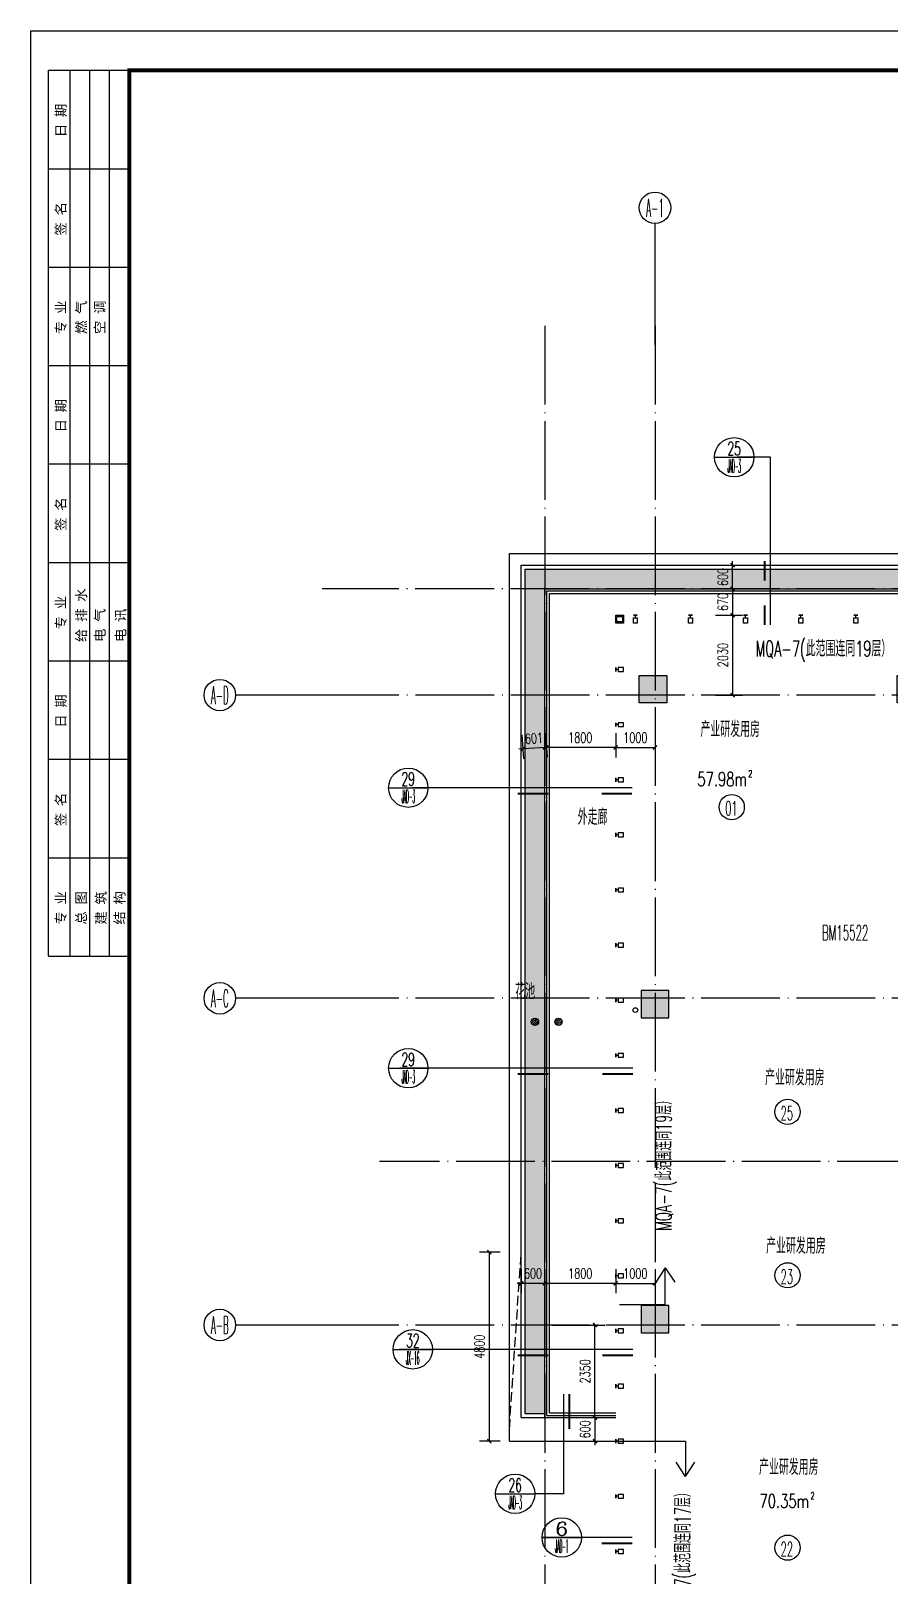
# Model space of a CAD drawing. Extents: x 1980812 to 2578970, y -669191 to 284498.
# Drawn here: x 1980812 to 2002612, y -249983 to -210760 of the extents above; entities that cross this region are included whole.
import ezdxf
from ezdxf.enums import TextEntityAlignment as Align

# ---------------------------------------------------------------- set-up
doc = ezdxf.new("R2010")
doc.units = 0
doc.header["$LTSCALE"] = 1000
doc.header["$MEASUREMENT"] = 0
for name, pattern in [('DASH', [0.35, 0.25, -0.1]), ('DOTE', [2.42, 2, -0.2, 0.02, -0.2]), ('J-A栋塔楼平面图$0$DOTE', [2.42, 2, -0.2, 0.02, -0.2])]:
    doc.linetypes.add(name, pattern=pattern)
for name, color, linetype in [('A-FLOR-LAND', 74, 'Continuous'), ('AXIS', 3, 'Continuous'), ('AXIS_TEXT', 7, 'Continuous'), ('COLU', 6, 'Continuous'), ('COLU_HATCH', 251, 'Continuous'), ('CURTWALL', 2, 'Continuous'), ('dote', 1, 'DOTE'), ('EQUIP_地漏', 255, 'Continuous'), ('EQUIP_消火栓', 255, 'Continuous'), ('J-A栋塔楼平面图$0$DOTE', 16, 'J-A栋塔楼平面图$0$DOTE'), ('TK', 1, 'Continuous'), ('VALVE_喷淋', 255, 'Continuous'), ('VPIPE-喷淋', 220, 'Continuous'), ('VPIPE-废水', 30, 'Continuous'), ('VPIPE-污水', 50, 'Continuous'), ('VPIPE-消防', 20, 'Continuous'), ('VPIPE-雨水', 140, 'Continuous'), ('WINDOW', 2, 'Continuous'), ('幕墙编号', 14, 'Continuous'), ('房号', 231, 'Continuous'), ('房间名称', 7, 'Continuous'), ('栏杆', 143, 'Continuous'), ('看线', 66, 'Continuous'), ('窗户分隔', 133, 'Continuous'), ('节点', 3, 'Continuous'), ('详细尺寸', 11, 'Continuous'), ('详细标注', 231, 'Continuous'), ('门窗编号', 56, 'Continuous'), ('门窗编号（回迁图纸）', 56, 'Continuous')]:
    doc.layers.add(name, color=color, linetype=linetype)
doc.styles.add('_TCH_AXIS', font='COMPLEX', dxfattribs={"bigfont": 'GBCBIG'})
doc.styles.add('_TCH_DIM_T3', font='SIMPLEX', dxfattribs={"width": 0.705882, "bigfont": 'GBCBIG'})
doc.styles.add('COMP', font='COMPLEX.shx', dxfattribs={"bigfont": 'hztxt'})
doc.styles.add('COMPLEX', font='COMPLEX')
doc.styles.add('HZF', font='ROMANS2', dxfattribs={"width": 0.7, "bigfont": 'HZDF2'})
doc.styles.add('HZTXTW', font='txtw.shx', dxfattribs={"width": 0.6, "bigfont": 'hztxtw.shx'})
doc.styles.add('SONGTI', font='NSimSun.ttf', dxfattribs={"width": 1.1})
doc.dimstyles.new('_TCH_ARCH&&100', dxfattribs={"dimtxt": 255, "dimasz": 100, "dimexe": 250, "dimexo": 300, "dimgap": 122.5, "dimtad": 1, "dimdec": 0, "dimzin": 0, "dimdsep": 46, "dimtxsty": '_TCH_DIM_T3', "dimblk": 'ARCHTICK', "dimcen": 0.09, "dimclrt": 7, "dimazin": 2, "dimtfac": 1, "dimtdec": 0, "dimtix": 1, "dimtmove": 2, "dimatfit": 3, "dimfxl": 1, "dimtolj": 1, "dimtzin": 0, "dimarcsym": 0})

# ---------------------------------------------------------------- blocks, each defined once
blk = doc.blocks.new('会签栏0821')
at = {"layer": 'TK'}
for p, q in [((115148889, 23475903), (115148889, 23483403)), ((115148889, 23483403), (115150939, 23483403)), ((115149439, 23475903), (115149439, 23483403)), ((115149939, 23475903), (115149939, 23483403)), ((115150439, 23475903), (115150439, 23483403)), ((115150939, 23475903), (115150939, 23483403)), ((115148889, 23480903), (115150939, 23480903)), ((115148889, 23478403), (115150939, 23478403)), ((115148889, 23468403), (115148889, 23475903)), ((115148889, 23475903), (115150939, 23475903)), ((115149439, 23468403), (115149439, 23475903)), ((115149939, 23468403), (115149939, 23475903)), ((115150439, 23468403), (115150439, 23475903)), ((115150939, 23468403), (115150939, 23475903)), ((115148889, 23473403), (115150939, 23473403)), ((115148889, 23470903), (115150939, 23470903)), ((115148889, 23460903), (115148889, 23468403)), ((115148889, 23468403), (115150939, 23468403)), ((115149439, 23460903), (115149439, 23468403)), ((115149939, 23460903), (115149939, 23468403)), ((115150439, 23460903), (115150439, 23468403)), ((115150939, 23460903), (115150939, 23468403)), ((115148889, 23465903), (115150939, 23465903)), ((115148889, 23463403), (115150939, 23463403)), ((115148889, 23460903), (115150939, 23460903))]:
    blk.add_line(p, q, dxfattribs=at)
at = {"layer": 'TK', "style": 'SONGTI'}
for s, p in [('日 期', (115149324, 23481702)), ('签 名', (115149324, 23479202)), ('专 业', (115149324, 23476702)), ('燃 气', (115149842, 23476702)), ('空 调', (115150316, 23476702)), ('日 期', (115149324, 23474202)), ('签 名', (115149324, 23471702)), ('给 排 水', (115149842, 23468880)), ('专 业', (115149324, 23469202)), ('电 气', (115150316, 23468880)), ('电 讯', (115150842, 23468880)), ('日 期', (115149324, 23466702)), ('签 名', (115149324, 23464202)), ('专 业', (115149324, 23461702)), ('总 图', (115149842, 23461702)), ('建 筑', (115150342, 23461702)), ('结 构', (115150816, 23461702))]:
    blk.add_text(s, height=250, rotation=90, dxfattribs=at).set_placement(p)
blk = doc.blocks.new('_index')
blk.add_line((-0.5, 0), (0.5, 0))
blk.add_circle((0, 0), 0.5)
at = {"style": 'COMP'}
for tag, width, p, p2 in [('1', 2.333333, (-0.17, 0.05), (0.17, 0.05)), ('-', 1.166667, (-0.17, -0.39), (0.17, -0.39))]:
    blk.add_attdef(tag, text='', height=0.34, dxfattribs=dict(at, width=width)).set_placement(p, p2, align=Align.FIT)
blk = doc.blocks.new('A$C18E54BEC')
at = {"layer": '房号'}
for centre in [(1948, -2845), (8552, -2845), (12751, -2845), (16930, -2845), (21221, -2845), (25201, -2845), (29613, -2845), (38033, -2845), (43698, -2845), (3367, -10586), (42972, -10732), (3367, -14737), (42823, -14927), (3367, -21655), (8716, -21655), (16897, -21655), (21288, -21655), (25379, -21655), (29498, -21655), (33902, -21655), (37926, -21655), (44696, -21655)]:
    blk.add_circle(centre, 320, dxfattribs=at)
at = {"layer": '房号', "style": 'HZTXTW', "width": 0.506757}
for s, p in [('01', (1784, -3055)), ('02', (8377, -3059)), ('03', (12576, -3059)), ('05', (16755, -3059)), ('06', (21046, -3059)), ('07', (25026, -3059)), ('08', (29438, -3059)), ('09', (37858, -3059)), ('10', (43523, -3059)), ('25', (3192, -10800)), ('11', (42797, -10945)), ('23', (3192, -14951)), ('12', (42648, -15140)), ('22', (3192, -21869)), ('21', (8541, -21869)), ('20', (16722, -21869)), ('19', (21113, -21869)), ('18', (25204, -21869)), ('17', (29323, -21869)), ('16', (33727, -21869)), ('15', (37751, -21869)), ('13', (44521, -21869))]:
    blk.add_text(s, height=358.4, dxfattribs=at).set_placement(p)
blk = doc.blocks.new('A$C1FE24B19')
at = {"layer": '房间名称', "style": 'HZTXTW', "width": 0.6}
for s, p in [('产业研发用房', (1909, -866)), ('产业研发用房', (43491, -730)), ('设备平台', (33967, -1180)), ('产业研发用房', (8600, -1537)), ('产业研发用房', (12938, -1537)), ('产业研发用房', (17000, -1537)), ('产业研发用房', (21200, -1537)), ('产业研发用房', (25400, -1537)), ('产业研发用房', (29600, -1537)), ('产业研发用房', (38000, -1537)), ('产业研发用房', (3551, -9712)), ('产业研发用房', (42805, -9712)), ('产业研发用房', (3578, -13987)), ('产业研发用房', (42805, -13987)), ('产业研发用房', (3397, -19607)), ('产业研发用房', (44516, -19829)), ('产业研发用房', (8600, -20667)), ('产业研发用房', (17000, -20754)), ('产业研发用房', (21200, -20754)), ('产业研发用房', (25400, -20754)), ('产业研发用房', (29600, -20754)), ('产业研发用房', (33695, -20754)), ('产业研发用房', (37809, -20796)), ('设备平台', (12211, -22749))]:
    blk.add_text(s, height=400, rotation=0.0006, dxfattribs=at).set_placement(p, align=Align.MIDDLE_CENTER)
blk = doc.blocks.new('_ArchTick')
at = {"color": 0, "linetype": 'ByBlock', "const_width": 0.4}
blk.add_lwpolyline([(-0.5, -0.5), (0.5, 0.5)], dxfattribs=at)
blk = doc.blocks.new('*D1605')
at = {"layer": 'Defpoints', "color": 0, "transparency": 16777216}
for p in [(1239, 2700), (1239, 2030), (1971, 2030)]:
    blk.add_point(p, dxfattribs=at)
at = {"layer": '详细标注', "color": 0, "lineweight": -2, "transparency": 16777216}
for p, q in [((1971, 2700), (1971, 2800)), ((1539, 2700), (2221, 2700)), ((1971, 2700), (1971, 2030)), ((1539, 2030), (2221, 2030)), ((1971, 2030), (1971, 1930))]:
    blk.add_line(p, q, dxfattribs=at)
at = {"layer": '详细标注', "color": 0, "lineweight": -2, "transparency": 16777216, "xscale": 100, "yscale": 100, "zscale": 100}
for p, rotation in [((1971, 2700), 270), ((1971, 2030), 90)]:
    blk.add_blockref('_ArchTick', p, dxfattribs=dict(at, rotation=rotation))
at = {"layer": '详细标注', "color": 7, "transparency": 16777216, "insert": (1721, 2365), "char_height": 255, "attachment_point": 5, "rotation": 90, "style": '_TCH_DIM_T3'}
blk.add_mtext('\\A1;670', dxfattribs=at)
blk = doc.blocks.new('*D1606')
at = {"layer": 'Defpoints', "color": 0, "transparency": 16777216}
for p in [(1239, 2030), (1239, 0), (1971, 0)]:
    blk.add_point(p, dxfattribs=at)
at = {"layer": '详细标注', "color": 0, "lineweight": -2, "transparency": 16777216}
for p, q in [((1539, 2030), (2221, 2030)), ((1971, 2030), (1971, 0)), ((1539, 0), (2221, 0))]:
    blk.add_line(p, q, dxfattribs=at)
at = {"layer": '详细标注', "color": 0, "lineweight": -2, "transparency": 16777216, "xscale": 100, "yscale": 100, "zscale": 100}
for p, rotation in [((1971, 2030), 90), ((1971, 0), 270)]:
    blk.add_blockref('_ArchTick', p, dxfattribs=dict(at, rotation=rotation))
at = {"layer": '详细标注', "color": 7, "transparency": 16777216, "insert": (1721, 1015), "char_height": 255, "attachment_point": 5, "rotation": 90, "style": '_TCH_DIM_T3'}
blk.add_mtext('\\A1;2030', dxfattribs=at)
blk = doc.blocks.new('*D1607')
at = {"layer": 'Defpoints', "color": 0, "transparency": 16777216}
for p in [(-1000, -669), (0, -669), (0, -1331)]:
    blk.add_point(p, dxfattribs=at)
at = {"layer": '详细标注', "color": 0, "lineweight": -2, "transparency": 16777216}
for p, q in [((-1000, -969), (-1000, -1581)), ((0, -969), (0, -1581)), ((-1000, -1331), (0, -1331))]:
    blk.add_line(p, q, dxfattribs=at)
at = {"layer": '详细标注', "color": 0, "lineweight": -2, "transparency": 16777216, "xscale": 100, "yscale": 100, "zscale": 100, "rotation": 180}
blk.add_blockref('_ArchTick', (-1000, -1331), dxfattribs=at)
at = {"layer": '详细标注', "color": 0, "lineweight": -2, "transparency": 16777216, "xscale": 100, "yscale": 100, "zscale": 100}
blk.add_blockref('_ArchTick', (0, -1331), dxfattribs=at)
at = {"layer": '详细标注', "color": 7, "transparency": 16777216, "insert": (-500, -1081), "char_height": 255, "attachment_point": 5, "style": '_TCH_DIM_T3'}
blk.add_mtext('\\A1;1000', dxfattribs=at)
blk = doc.blocks.new('*D1608')
at = {"layer": 'Defpoints', "color": 0, "transparency": 16777216}
for p in [(-2800, -669), (-1000, -669), (-2800, -1331)]:
    blk.add_point(p, dxfattribs=at)
at = {"layer": '详细标注', "color": 0, "lineweight": -2, "transparency": 16777216}
for p, q in [((-2800, -969), (-2800, -1581)), ((-1000, -969), (-1000, -1581)), ((-1000, -1331), (-2800, -1331))]:
    blk.add_line(p, q, dxfattribs=at)
at = {"layer": '详细标注', "color": 0, "lineweight": -2, "transparency": 16777216, "xscale": 100, "yscale": 100, "zscale": 100}
for p, rotation in [((-2800, -1331), 180.0000000016786), ((-1000, -1331), 1.678657213233236e-09)]:
    blk.add_blockref('_ArchTick', p, dxfattribs=dict(at, rotation=rotation))
at = {"layer": '详细标注', "color": 7, "transparency": 16777216, "insert": (-1900, -1081), "char_height": 255, "attachment_point": 5, "rotation": 0, "style": '_TCH_DIM_T3'}
blk.add_mtext('\\A1;1800', dxfattribs=at)
blk = doc.blocks.new('*D1646')
at = {"layer": 'Defpoints', "color": 0, "transparency": 16777216}
for p in [(-3400, -706), (-2800, -669), (-3359, -1367)]:
    blk.add_point(p, dxfattribs=at)
at = {"layer": '详细标注', "color": 0, "lineweight": -2, "transparency": 16777216}
for p, q in [((-3382, -1005), (-3344, -1617)), ((-2782, -968), (-2744, -1580)), ((-3359, -1367), (-3459, -1373)), ((-2759, -1330), (-3359, -1367)), ((-2759, -1330), (-2659, -1324))]:
    blk.add_line(p, q, dxfattribs=at)
at = {"layer": '详细标注', "color": 0, "lineweight": -2, "transparency": 16777216, "xscale": 100, "yscale": 100, "zscale": 100}
for p, rotation in [((-3359, -1367), 3.529381285909886), ((-2759, -1330), 183.5293812859099)]:
    blk.add_blockref('_ArchTick', p, dxfattribs=dict(at, rotation=rotation))
at = {"layer": '详细标注', "color": 7, "transparency": 16777216, "insert": (-3075, -1099), "char_height": 255, "attachment_point": 5, "rotation": 3.5294, "style": '_TCH_DIM_T3'}
blk.add_mtext('\\A1;601', dxfattribs=at)
blk = doc.blocks.new('*D1609')
at = {"layer": 'Defpoints', "color": 0, "transparency": 16777216}
for p in [(-1000, -14279), (0, -14279), (0, -14942)]:
    blk.add_point(p, dxfattribs=at)
at = {"layer": '详细标注', "color": 0, "lineweight": -2, "transparency": 16777216}
for p, q in [((-1000, -14579), (-1000, -15192)), ((0, -14579), (0, -15192)), ((-1000, -14942), (0, -14942))]:
    blk.add_line(p, q, dxfattribs=at)
at = {"layer": '详细标注', "color": 0, "lineweight": -2, "transparency": 16777216, "xscale": 100, "yscale": 100, "zscale": 100, "rotation": 180}
blk.add_blockref('_ArchTick', (-1000, -14942), dxfattribs=at)
at = {"layer": '详细标注', "color": 0, "lineweight": -2, "transparency": 16777216, "xscale": 100, "yscale": 100, "zscale": 100}
blk.add_blockref('_ArchTick', (0, -14942), dxfattribs=at)
at = {"layer": '详细标注', "color": 7, "transparency": 16777216, "insert": (-500, -14692), "char_height": 255, "attachment_point": 5, "style": '_TCH_DIM_T3'}
blk.add_mtext('\\A1;1000', dxfattribs=at)
blk = doc.blocks.new('*D1610')
at = {"layer": 'Defpoints', "color": 0, "transparency": 16777216}
for p in [(-2800, -14279), (-1000, -14279), (-2800, -14942)]:
    blk.add_point(p, dxfattribs=at)
at = {"layer": '详细标注', "color": 0, "lineweight": -2, "transparency": 16777216}
for p, q in [((-2800, -14579), (-2800, -15192)), ((-1000, -14579), (-1000, -15192)), ((-1000, -14942), (-2800, -14942))]:
    blk.add_line(p, q, dxfattribs=at)
at = {"layer": '详细标注', "color": 0, "lineweight": -2, "transparency": 16777216, "xscale": 100, "yscale": 100, "zscale": 100}
for p, rotation in [((-2800, -14942), 180.0000000016786), ((-1000, -14942), 1.678657213233236e-09)]:
    blk.add_blockref('_ArchTick', p, dxfattribs=dict(at, rotation=rotation))
at = {"layer": '详细标注', "color": 7, "transparency": 16777216, "insert": (-1900, -14692), "char_height": 255, "attachment_point": 5, "rotation": 0, "style": '_TCH_DIM_T3'}
blk.add_mtext('\\A1;1800', dxfattribs=at)
blk = doc.blocks.new('*D1611')
at = {"layer": 'Defpoints', "color": 0, "transparency": 16777216}
for p in [(-3400, -14279), (-2800, -14279), (-3400, -14942)]:
    blk.add_point(p, dxfattribs=at)
at = {"layer": '详细标注', "color": 0, "lineweight": -2, "transparency": 16777216}
for p, q in [((-3400, -14579), (-3400, -15192)), ((-2800, -14579), (-2800, -15192)), ((-3400, -14942), (-3500, -14942)), ((-2800, -14942), (-3400, -14942)), ((-2800, -14942), (-2700, -14942))]:
    blk.add_line(p, q, dxfattribs=at)
at = {"layer": '详细标注', "color": 0, "lineweight": -2, "transparency": 16777216, "xscale": 100, "yscale": 100, "zscale": 100}
for p, rotation in [((-3400, -14942), 1.678620427564089e-09), ((-2800, -14942), 180.0000000016786)]:
    blk.add_blockref('_ArchTick', p, dxfattribs=dict(at, rotation=rotation))
at = {"layer": '详细标注', "color": 7, "transparency": 16777216, "insert": (-3100, -14692), "char_height": 255, "attachment_point": 5, "rotation": 0, "style": '_TCH_DIM_T3'}
blk.add_mtext('\\A1;600', dxfattribs=at)
blk = doc.blocks.new('*D1619')
at = {"layer": 'Defpoints', "color": 0, "transparency": 16777216}
for p in [(1239, 3300), (1971, 3300), (1239, 2700)]:
    blk.add_point(p, dxfattribs=at)
at = {"layer": '详细标注', "color": 0, "lineweight": -2, "transparency": 16777216}
for p, q in [((1539, 3300), (2221, 3300)), ((1971, 3300), (1971, 3400)), ((1971, 2700), (1971, 3300)), ((1539, 2700), (2221, 2700)), ((1971, 2700), (1971, 2600))]:
    blk.add_line(p, q, dxfattribs=at)
at = {"layer": '详细标注', "color": 0, "lineweight": -2, "transparency": 16777216, "xscale": 100, "yscale": 100, "zscale": 100}
for p, rotation in [((1971, 3300), 270), ((1971, 2700), 90)]:
    blk.add_blockref('_ArchTick', p, dxfattribs=dict(at, rotation=rotation))
at = {"layer": '详细标注', "color": 7, "transparency": 16777216, "insert": (1721, 3000), "char_height": 255, "attachment_point": 5, "rotation": 90, "style": '_TCH_DIM_T3'}
blk.add_mtext('\\A1;600', dxfattribs=at)
blk = doc.blocks.new('*D1644')
at = {"layer": 'Defpoints', "color": 0, "transparency": 16777216}
for p in [(-2907, -16000), (-1526, -16000), (-2907, -18350)]:
    blk.add_point(p, dxfattribs=at)
at = {"layer": '详细标注', "color": 0, "lineweight": -2, "transparency": 16777216}
for p, q in [((-2607, -16000), (-1276, -16000)), ((-1526, -18350), (-1526, -16000)), ((-2607, -18350), (-1276, -18350))]:
    blk.add_line(p, q, dxfattribs=at)
at = {"layer": '详细标注', "color": 0, "lineweight": -2, "transparency": 16777216, "xscale": 100, "yscale": 100, "zscale": 100}
for p, rotation in [((-1526, -16000), 90), ((-1526, -18350), 270)]:
    blk.add_blockref('_ArchTick', p, dxfattribs=dict(at, rotation=rotation))
at = {"layer": '详细标注', "color": 7, "transparency": 16777216, "insert": (-1776, -17175), "char_height": 255, "attachment_point": 5, "rotation": 90, "style": '_TCH_DIM_T3'}
blk.add_mtext('\\A1;2350', dxfattribs=at)
blk = doc.blocks.new('*D1645')
at = {"layer": 'Defpoints', "color": 0, "transparency": 16777216}
for p in [(-2907, -18350), (-2907, -18950), (-1526, -18950)]:
    blk.add_point(p, dxfattribs=at)
at = {"layer": '详细标注', "color": 0, "lineweight": -2, "transparency": 16777216}
for p, q in [((-2607, -18350), (-1276, -18350)), ((-1526, -18350), (-1526, -18250)), ((-1526, -18350), (-1526, -18950)), ((-2607, -18950), (-1276, -18950)), ((-1526, -18950), (-1526, -19050))]:
    blk.add_line(p, q, dxfattribs=at)
at = {"layer": '详细标注', "color": 0, "lineweight": -2, "transparency": 16777216, "xscale": 100, "yscale": 100, "zscale": 100}
for p, rotation in [((-1526, -18350), 270), ((-1526, -18950), 90)]:
    blk.add_blockref('_ArchTick', p, dxfattribs=dict(at, rotation=rotation))
at = {"layer": '详细标注', "color": 7, "transparency": 16777216, "insert": (-1776, -18650), "char_height": 255, "attachment_point": 5, "rotation": 90, "style": '_TCH_DIM_T3'}
blk.add_mtext('\\A1;600', dxfattribs=at)
blk = doc.blocks.new('*D1595')
at = {"layer": 'Defpoints', "color": 0, "transparency": 16777216}
for p in [(-4208, -14150), (-3634, -14150), (-3634, -18950)]:
    blk.add_point(p, dxfattribs=at)
at = {"layer": '详细标注', "color": 0, "lineweight": -2, "transparency": 16777216}
for p, q in [((-3934, -14150), (-4458, -14150)), ((-4208, -18950), (-4208, -14150)), ((-3934, -18950), (-4458, -18950))]:
    blk.add_line(p, q, dxfattribs=at)
at = {"layer": '详细标注', "color": 0, "lineweight": -2, "transparency": 16777216, "xscale": 100, "yscale": 100, "zscale": 100}
for p, rotation in [((-4208, -14150), 90), ((-4208, -18950), 270)]:
    blk.add_blockref('_ArchTick', p, dxfattribs=dict(at, rotation=rotation))
at = {"layer": '详细标注', "color": 7, "transparency": 16777216, "insert": (-4458, -16550), "char_height": 255, "attachment_point": 5, "rotation": 90, "style": '_TCH_DIM_T3'}
blk.add_mtext('\\A1;4800', dxfattribs=at)
blk = doc.blocks.new('18~23层墙柱')
at = {"layer": 'COLU_HATCH'}
h = blk.add_hatch(color=256, dxfattribs=at)
h.dxf.hatch_style = 1
h.paths.add_polyline_path([(-400, 23800), (300, 23800), (300, 23100), (-400, 23100)])
h = blk.add_hatch(color=256, dxfattribs=at)
h.dxf.hatch_style = 1
h.paths.add_polyline_path([(6150, 23800), (6850, 23800), (6850, 23100), (6150, 23100)])
h = blk.add_hatch(color=256, dxfattribs=at)
h.dxf.hatch_style = 1
h.paths.add_polyline_path([(14550, 23800), (15250, 23800), (15250, 23100), (14550, 23100)])
h = blk.add_hatch(color=256, dxfattribs=at)
h.dxf.hatch_style = 1
h.paths.add_polyline_path([(22950, 23800), (23650, 23800), (23650, 23100), (22950, 23100)])
h = blk.add_hatch(color=256, dxfattribs=at)
h.dxf.hatch_style = 1
h.paths.add_polyline_path([(31350, 23800), (32050, 23800), (32050, 23100), (31350, 23100)])
h = blk.add_hatch(color=256, dxfattribs=at)
h.dxf.hatch_style = 1
h.paths.add_polyline_path([(39750, 23800), (40450, 23800), (40450, 23100), (39750, 23100)])
h = blk.add_hatch(color=256, dxfattribs=at)
h.dxf.hatch_style = 1
h.paths.add_polyline_path([(46100, 23800), (46800, 23800), (46800, 23100), (46100, 23100)])
h = blk.add_hatch(color=256, dxfattribs=at)
h.dxf.hatch_style = 1
h.paths.add_polyline_path([(350, 15800), (-350, 15800), (-350, 15100), (350, 15100)])
h = blk.add_hatch(color=256, dxfattribs=at)
h.dxf.hatch_style = 1
h.paths.add_polyline_path([(15350, 7100), (15350, 7400), (10950, 7400), (10950, 7600), (10750, 7600), (10750, 15300), (10950, 15300), (10950, 15500), (15400, 15500), (15400, 15800), (10450, 15800), (10450, 7100)])
h = blk.add_hatch(color=256, dxfattribs=at)
h.dxf.hatch_style = 1
h.paths.add_polyline_path([(22250, 15800), (22250, 15500), (23450, 15500), (23450, 14850), (23650, 14850), (23650, 15800)])
h.paths.add_polyline_path([(21350, 15500), (21350, 15800), (18550, 15800), (18550, 15500)])
h = blk.add_hatch(color=256, dxfattribs=at)
h.dxf.hatch_style = 1
h.paths.add_polyline_path([(26650, 15800), (26650, 14850), (26850, 14850), (26850, 15500), (29600, 15500), (29600, 15800)])
h = blk.add_hatch(color=256, dxfattribs=at)
h.dxf.hatch_style = 1
h.paths.add_polyline_path([(31600, 15500), (35450, 15500), (35450, 15300), (35650, 15300), (35650, 7600), (35450, 7600), (35450, 7400), (32250, 7400), (32250, 7100), (35950, 7100), (35950, 15800), (31600, 15800)])
h = blk.add_hatch(color=256, dxfattribs=at)
h.dxf.hatch_style = 1
h.paths.add_polyline_path([(46800, 15800), (46800, 15100), (46100, 15100), (46100, 15800)])
h = blk.add_hatch(color=256, dxfattribs=at)
h.dxf.hatch_style = 1
h.paths.add_polyline_path([(21250, 12600), (21250, 15500), (21050, 15500), (21050, 12600)])
h = blk.add_hatch(color=256, dxfattribs=at)
h.dxf.hatch_style = 1
h.paths.add_polyline_path([(29400, 15500), (29400, 7400), (29200, 7400), (29200, 15500)])
h = blk.add_hatch(color=256, dxfattribs=at)
h.dxf.hatch_style = 1
h.paths.add_polyline_path([(18450, 7100), (23650, 7100), (23650, 8050), (23450, 8050), (23450, 7400), (18450, 7400)])
h = blk.add_hatch(color=256, dxfattribs=at)
h.dxf.hatch_style = 1
h.paths.add_polyline_path([(26650, 7100), (26650, 8050), (26850, 8050), (26850, 7400), (29400, 7400), (29400, 7100)])
h = blk.add_hatch(color=256, dxfattribs=at)
h.dxf.hatch_style = 1
h.paths.add_polyline_path([(350, 7800), (-350, 7800), (-350, 7100), (350, 7100)])
h = blk.add_hatch(color=256, dxfattribs=at)
h.dxf.hatch_style = 1
h.paths.add_polyline_path([(46100, 7100), (46100, 7800), (46800, 7800), (46800, 7100)])
h = blk.add_hatch(color=256, dxfattribs=at)
h.dxf.hatch_style = 1
h.paths.add_polyline_path([(-400, 350), (300, 350), (300, -350), (-400, -350)])
h = blk.add_hatch(color=256, dxfattribs=at)
h.dxf.hatch_style = 1
h.paths.add_polyline_path([(6150, 350), (6850, 350), (6850, -350), (6150, -350)])
h = blk.add_hatch(color=256, dxfattribs=at)
h.dxf.hatch_style = 1
h.paths.add_polyline_path([(14550, 350), (15250, 350), (15250, -350), (14550, -350)])
h = blk.add_hatch(color=256, dxfattribs=at)
h.dxf.hatch_style = 1
h.paths.add_polyline_path([(22950, 350), (23650, 350), (23650, -350), (22950, -350)])
h = blk.add_hatch(color=256, dxfattribs=at)
h.dxf.hatch_style = 1
h.paths.add_polyline_path([(31350, 350), (32050, 350), (32050, -350), (31350, -350)])
h = blk.add_hatch(color=256, dxfattribs=at)
h.dxf.hatch_style = 1
h.paths.add_polyline_path([(39750, 200), (40450, 200), (40450, -500), (39750, -500)])
h = blk.add_hatch(color=256, dxfattribs=at)
h.dxf.hatch_style = 1
h.paths.add_polyline_path([(46100, 200), (46800, 200), (46800, -500), (46100, -500)])
at = {"layer": 'COLU'}
for points in [[(-400, 23800), (300, 23800), (300, 23100), (-400, 23100)], [(6150, 23800), (6850, 23800), (6850, 23100), (6150, 23100)], [(14550, 23800), (15250, 23800), (15250, 23100), (14550, 23100)], [(22950, 23800), (23650, 23800), (23650, 23100), (22950, 23100)], [(31350, 23800), (32050, 23800), (32050, 23100), (31350, 23100)], [(39750, 23800), (40450, 23800), (40450, 23100), (39750, 23100)], [(46100, 23800), (46800, 23800), (46800, 23100), (46100, 23100)], [(350, 15800), (-350, 15800), (-350, 15100), (350, 15100)], [(15350, 7100), (15350, 7400), (10950, 7400), (10950, 7600), (10750, 7600), (10750, 15300), (10950, 15300), (10950, 15500), (15400, 15500), (15400, 15800), (10450, 15800), (10450, 7100)], [(29600, 15800), (29600, 15500), (29400, 15500), (29400, 7400), (29400, 7400), (29400, 7100), (26650, 7100), (26650, 8050), (26850, 8050), (26850, 7400), (29200, 7400), (29200, 15500), (26850, 15500), (26850, 14850), (26650, 14850), (26650, 15800)], [(31600, 15500), (35450, 15500), (35450, 15300), (35650, 15300), (35650, 7600), (35450, 7600), (35450, 7400), (32250, 7400), (32250, 7100), (35950, 7100), (35950, 15800), (31600, 15800)], [(46800, 15800), (46800, 15100), (46100, 15100), (46100, 15800)], [(18450, 7100), (23650, 7100), (23650, 8050), (23450, 8050), (23450, 7400), (18450, 7400)], [(350, 7800), (-350, 7800), (-350, 7100), (350, 7100)], [(46100, 7100), (46100, 7800), (46800, 7800), (46800, 7100)], [(-400, 350), (300, 350), (300, -350), (-400, -350)], [(6150, 350), (6850, 350), (6850, -350), (6150, -350)], [(14550, 350), (15250, 350), (15250, -350), (14550, -350)], [(22950, 350), (23650, 350), (23650, -350), (22950, -350)], [(31350, 350), (32050, 350), (32050, -350), (31350, -350)], [(39750, 200), (40450, 200), (40450, -500), (39750, -500)], [(46100, 200), (46800, 200), (46800, -500), (46100, -500)]]:
    blk.add_lwpolyline(points, close=True, dxfattribs=at)
for points in [[(21350, 15500), (21250, 15500), (21250, 12600), (21050, 12600), (21050, 15500), (18550, 15500), (18550, 15800), (21350, 15800), (21350, 15500)], [(22250, 15800), (23650, 15800), (23650, 14850), (23450, 14850), (23450, 15500), (22250, 15500), (22250, 15800)]]:
    blk.add_lwpolyline(points, dxfattribs=at)
blk = doc.blocks.new('灭火器')
at = {"layer": 'VALVE_喷淋'}
for points in [[(-87, 50), (-156, 170), (-225, 50)], [(225, 50), (156, 170), (87, 50)]]:
    blk.add_hatch(color=8, dxfattribs=at).paths.add_polyline_path(points)
at = {"layer": 'EQUIP_消火栓'}
for p, q in [((-156, 270), (-312, 0)), ((-156, 170), (-225, 50)), ((-225, 50), (-87, 50)), ((0, 0), (-156, 270)), ((-87, 50), (-156, 170)), ((156, 270), (0, 0)), ((0, 0), (312, 0)), ((156, 170), (87, 50)), ((87, 50), (225, 50)), ((312, 0), (156, 270)), ((225, 50), (156, 170)), ((-312, 0), (0, 0))]:
    blk.add_line(p, q, dxfattribs=at)
blk = doc.blocks.new('$TwtSys$00000434')
for p, q in [((-0.5, 0.5), (-0.5, -0.5)), ((-0.5, -0.5), (0.5, 0.5)), ((0.5, 0.5), (-0.5, 0.5)), ((0.5, -0.5), (0.5, 0.5)), ((-0.5, -0.5), (0.5, -0.5))]:
    blk.add_line(p, q)
blk.add_solid([(0.5, -0.5), (0.5, 0.5), (-0.5, -0.5)])
blk = doc.blocks.new('$TwtSys$00000141')
for p, q in [((-94, 8), (-10, 92)), ((-94, 8), (-10, 92)), ((-87, -35), (35, 87)), ((-87, -35), (35, 87)), ((-66, -66), (66, 66)), ((-66, -66), (66, 66)), ((-32, -87), (88, 33)), ((-32, -87), (88, 33)), ((11, -92), (92, -11)), ((11, -92), (92, -11))]:
    blk.add_line(p, q)
blk.add_circle((0, 0), 94)
blk.add_circle((0, 0), 94)
blk = doc.blocks.new('A$C2E4B453C')
at = {"layer": 'J-A栋塔楼平面图$0$DOTE'}
blk.add_line((18650, -7265), (18650, -10603), dxfattribs=at)
at = {"layer": 'VPIPE-喷淋', "linetype": 'Continuous'}
for centre, radius in [((32308, 796), 36), ((15050, -12600), 90), ((15050, -12800), 90)]:
    blk.add_circle(centre, radius, dxfattribs=at)
at = {"layer": 'VPIPE-废水', "linetype": 'Continuous'}
for centre in [(10932, 906), (32173, 930), (14600, 600), (14350, -11700), (32000, -23850), (14418, -24430), (35618, -24427)]:
    blk.add_circle(centre, 60, dxfattribs=at)
at = {"layer": 'VPIPE-污水', "linetype": 'Continuous'}
for centre in [(15050, -12150), (15050, -12400)]:
    blk.add_circle(centre, 60, dxfattribs=at)
at = {"layer": 'VPIPE-消防', "linetype": 'Continuous'}
for centre in [(6690, -5500), (36090, -5500), (14550, -10800), (6700, -18200), (36100, -18200)]:
    blk.add_circle(centre, 60, dxfattribs=at)
at = {"layer": 'VPIPE-雨水', "linetype": 'Continuous'}
for centre in [(6750, 600), (23550, 600), (39850, 600), (46300, -500), (-500, -8000), (46000, -15700), (-300, -23850), (6750, -23900), (23550, -23850), (40350, -24100)]:
    blk.add_circle(centre, 60, dxfattribs=at)
at = {"layer": 'EQUIP_地漏', "rotation": 270}
for p in [(7050, 2949), (23850, 2949), (7050, 2350), (23850, 2350)]:
    blk.add_blockref('$TwtSys$00000141', p, dxfattribs=at)
at = {"layer": 'EQUIP_地漏', "xscale": -1}
for p, rotation in [((32423, 930), 2.75409889306359e-09), ((14600, -11700), 2.75409889306359e-09), ((48550, -15100), 2.73175867698099e-09), ((49150, -15100), 2.73175867698099e-09), ((23850, -25850), 270), ((40650, -26200), 270), ((23850, -26450), 270), ((40650, -26800), 270)]:
    blk.add_blockref('$TwtSys$00000141', p, dxfattribs=dict(at, rotation=rotation))
at = {"layer": 'EQUIP_地漏'}
for p in [(-3050, -8300), (-2450, -8300), (14168, -24430)]:
    blk.add_blockref('$TwtSys$00000141', p, dxfattribs=at)
at = {"layer": 'EQUIP_消火栓'}
for p, xscale, yscale, zscale, rotation in [((6915, -5720), 650, 239.9999999999999, 650, 179.9999984285999), ((36315, -5720), 650, 239.9999999999999, 650, 179.9999984285999), ((14775, -10580), -650.0000000000002, 240, 650.0000000000002, 1.571400130018219e-06), ((6925, -17980), -650.0000000000002, 240, 650.0000000000002, 1.571400130018219e-06), ((36325, -17980), -650.0000000000002, 240, 650.0000000000002, 1.571400130018219e-06)]:
    blk.add_blockref('$TwtSys$00000434', p, dxfattribs=dict(at, xscale=xscale, yscale=yscale, zscale=zscale, rotation=rotation))
at = {"layer": 'EQUIP_消火栓', "xscale": -1, "rotation": 180}
for p in [(6915, -5840), (36315, -5840)]:
    blk.add_blockref('灭火器', p, dxfattribs=at)
at = {"layer": 'EQUIP_消火栓'}
for p in [(14775, -10460), (6925, -17860), (36325, -17860)]:
    blk.add_blockref('灭火器', p, dxfattribs=at)
blk = doc.blocks.new('sthnsth')
at = {"layer": '门窗编号（回迁图纸）', "style": 'HZTXTW', "width": 0.5}
blk.add_text('BM1122', height=380, dxfattribs=at).set_placement((2008429, 252506))
blk = doc.blocks.new('sshsgrs')
at = {"layer": '门窗编号（回迁图纸）', "style": 'HZTXTW', "width": 0.5}
blk.add_text('BM15522', height=380, dxfattribs=at).set_placement((2000831, 252506))
blk = doc.blocks.new('strhsthst')
at = {"layer": '门窗编号'}
for name, p in [('sshsgrs', (74, -486364)), ('sthnsth', (-2320, -486363)), ('sthnsth', (1915, -486363)), ('sthnsth', (6043, -486363)), ('sthnsth', (10134, -486363)), ('sthnsth', (14573, -486363)), ('sthnsth', (21447, -486363)), ('sthnsth', (27098, -486333)), ('sthnsth', (-2574, -487580)), ('sthnsth', (-2574, -496828)), ('sthnsth', (-2387, -498091)), ('sthnsth', (6105, -498091)), ('sthnsth', (10193, -498091)), ('sthnsth', (14400, -498091)), ('sthnsth', (18826, -498091)), ('sthnsth', (22824, -498091)), ('sthnsth', (27078, -498091)), ('sshsgrs', (37193, -498049))]:
    blk.add_blockref(name, p, dxfattribs=at)
at = {"layer": '门窗编号', "rotation": 90}
for name, p in [('sshsgrs', (2289023, -2235953)), ('sthnsth', (2286607, -2244898)), ('sthnsth', (2286607, -2252065)), ('sshsgrs', (2256308, -2245967))]:
    blk.add_blockref(name, p, dxfattribs=at)
blk = doc.blocks.new('竖梃0903')
at = {"layer": '窗户分隔'}
blk.add_line((115028288, 22648046), (115028222, 22648046), dxfattribs=at)
for points in [[(115028222, 22648096), (115028225, 22648096), (115028225, 22647996), (115028222, 22647996)], [(115028288, 22648096), (115028422, 22648096), (115028422, 22647996), (115028288, 22647996)]]:
    blk.add_lwpolyline(points, close=True, dxfattribs=at)
blk = doc.blocks.new('_AXISO')
blk.add_circle((0, 0), 0.5)
at = {"layer": 'AXIS_TEXT', "style": 'COMPLEX', "width": 1.041667}
blk.add_attdef('A', text='', height=0.56, dxfattribs=at).set_placement((-0.25, -0.28), (0.25, -0.28), align=Align.FIT)
blk = doc.blocks.new('A$C6EFC6619')
at = {"layer": 'A-FLOR-LAND'}
h = blk.add_hatch(dxfattribs=at)
h.set_pattern_fill('GRASS', color=256, scale=50)
h.set_pattern_definition([(90, (-2815930.77, 595573.96), (-99.7795475, 99.7795475), [26.458066, -173.101015]), (45, (-2815930.77, 595573.96), (-99.7796155, 99.7796155), [26.458066, -114.651615]), (135, (-2815930.77, 595573.96), (-99.7796155, -99.7796155), [26.458066, -114.651615])])
h.paths.add_polyline_path([(32100, 3200), (32100, 2700), (-2800, 2700), (-2800, -18250), (-3300, -18250), (-3300, 3200)])
at = {"layer": 'CURTWALL'}
for p, q in [((-3700, 3600), (32850, 3600)), ((-3700, -18950), (-3700, 3600)), ((-3700, -18950), (-1000, -18950))]:
    blk.add_line(p, q, dxfattribs=at)
at = {"layer": 'CURTWALL', "linetype": 'DASH'}
blk.add_line((-3700, -18650), (-3400, -14150), dxfattribs=at)
at = {"layer": 'CURTWALL'}
for points in [[(-1000, 2030), (-800, 2030), (-800, 1830), (-1000, 1830)], [(-970, 2000), (-830, 2000), (-830, 1860), (-970, 1860)]]:
    blk.add_lwpolyline(points, close=True, dxfattribs=at)
at = {"layer": '栏杆'}
for p, q in [((-2800, -18350), (-2800, 2700)), ((-2800, 2700), (32250, 2700)), ((-2750, -18300), (-2750, 2650)), ((-2750, 2650), (32200, 2650)), ((-2680, -18230), (-2680, 2580)), ((-2680, 2580), (32130, 2580)), ((-2800, -18350), (-1000, -18350)), ((-2750, -18300), (-1000, -18300)), ((-2680, -18230), (-1000, -18230))]:
    blk.add_line(p, q, dxfattribs=at)
at = {"layer": '看线'}
for p, q in [((-3400, -18350), (-3400, 3300)), ((-3400, 3300), (32250, 3300)), ((-3300, -18250), (-3300, 3200)), ((-3300, 3200), (32150, 3200)), ((-3400, -18350), (-2800, -18350)), ((-3300, -18250), (-2800, -18250))]:
    blk.add_line(p, q, dxfattribs=at)
at = {"layer": '详细标注'}
for p1, p2, distance, picture, middle in [((1238.7, 2700), (1238.7, 3300), -732.5, '*D1619', (1721.2, 3000)), ((1238.7, 2700), (1238.7, 2030), 732.5, '*D1605', (1721.2, 2365)), ((1238.7, 2030), (1238.7, 0), 732.5, '*D1606', (1721.2, 1015)), ((-2800, -668.9), (-3400, -705.9), 662.5, '*D1646', (-3074.6, -1099.2)), ((-1000, -668.9), (-2800, -668.9), 662.5, '*D1608', (-1900, -1081.4)), ((-1000, -668.9), (0, -668.9), -662.5, '*D1607', (-500, -1081.4)), ((-3633.8, -18950), (-3633.8, -14150), 574, '*D1595', (-4457.8, -16550)), ((-2800, -14279.4), (-3400, -14279.4), 662.5, '*D1611', (-3100, -14691.9)), ((-1000, -14279.4), (-2800, -14279.4), 662.5, '*D1610', (-1900, -14691.9)), ((-1000, -14279.4), (0, -14279.4), -662.5, '*D1609', (-500, -14691.9)), ((-2907.5, -18350), (-2907.5, -16000), -1381.8, '*D1644', (-1775.7, -17175)), ((-2907.5, -18350), (-2907.5, -18950), 1381.8, '*D1645', (-1775.7, -18650))]:
    dim = blk.add_aligned_dim(p1=p1, p2=p2, distance=distance, dimstyle='_TCH_ARCH&&100', dxfattribs=at)
    dim.commit()
    dim.dimension.update_dxf_attribs({"geometry": picture, "text_midpoint": middle})

msp = doc.modelspace()

# ---------------------------------------------------------------- linework, layer by layer
at = {"layer": 'AXIS'}
for p, q in [((1996666.5, -218744.7), (1996666.5, -215654)), ((1989843, -227631.1), (1986011.9, -227631.1)), ((1989843, -235331.1), (1986011.9, -235331.1)), ((1989843, -243631.1), (1986011.9, -243631.1))]:
    msp.add_line(p, q, dxfattribs=at)
at = {"layer": 'dote'}
for p, q in [((1993866.5, -218254), (1993866.5, -260354.9)), ((1996666.5, -218254), (1996666.5, -260354.9)), ((2053077.2, -224931.1), (1988210.3, -224931.1)), ((2053079.9, -227631.1), (1988213, -227631.1)), ((2053079.9, -235331.1), (1988213, -235331.1)), ((2005712.7, -239481.1), (1989668.7, -239481.1)), ((2053079.9, -243631.1), (1988213, -243631.1))]:
    msp.add_line(p, q, dxfattribs=at)
at = {"layer": 'TK'}
msp.add_lwpolyline([(1980812.3, -210760.3), (2064912.3, -210760.3), (2064912.3, -270160.3), (1980812.3, -270160.3)], close=True, dxfattribs=at)
at = {"layer": 'TK', "const_width": 100}
msp.add_lwpolyline([(2063912.3, -269160.3), (2063912.3, -211760.3), (1983312.3, -211760.3), (1983312.3, -269160.3)], close=True, dxfattribs=at)
at = {"layer": '幕墙编号'}
for p, q in [((1996927.9, -242179.7), (1996690.3, -242538.6)), ((1996927.9, -243119.3), (1996927.9, -242179.7)), ((1996927.9, -242179.7), (1997165.5, -242538.6)), ((1996927.9, -243119.3), (1995766.5, -243119.3)), ((1995617.5, -246581.1), (1997439.1, -246581.1)), ((1997439.1, -246581.1), (1997439.1, -247474.9)), ((1997439.1, -247474.9), (1997201.5, -247116)), ((1997439.1, -247474.9), (1997676.8, -247116))]:
    msp.add_line(p, q, dxfattribs=at)
at = {"layer": '节点'}
for p, q in [((1999599.9, -221591), (1998755.4, -221591)), ((1999599.9, -225847.8), (1999599.9, -221591)), ((1996085, -229983.1), (1990496.1, -229983.1)), ((1996103.1, -237107.8), (1990178.1, -237107.8)), ((1996103.1, -244248.8), (1990178.1, -244248.8)), ((1994342.8, -245386.7), (1994342.8, -247917.4)), ((1994342.8, -247917.4), (1993614.3, -247917.4)), ((1996088.3, -249026.2), (1993796.6, -249026.2))]:
    msp.add_line(p, q, dxfattribs=at)
at = {"layer": '节点', "ltscale": 0.5, "const_width": 50}
for points in [[(1999449.9, -224725.2), (1999449.9, -224225.2)], [(1999449.9, -225847.8), (1999449.9, -225347.8)], [(1993957.9, -230133.1), (1993179.9, -230133.1)], [(1996085, -230133.1), (1995307, -230133.1)], [(1993957.9, -237257.8), (1993179.9, -237257.8)], [(1996103.1, -237257.8), (1995325.1, -237257.8)], [(1993957.9, -244398.8), (1993179.9, -244398.8)], [(1996103.1, -244398.8), (1995325.1, -244398.8)], [(1994492.8, -245386.7), (1994492.8, -246275.7)], [(1996088.3, -249176.2), (1995310.3, -249176.2)]]:
    msp.add_lwpolyline(points, dxfattribs=at)

# ---------------------------------------------------------------- block references
at = {"layer": 'AXIS'}
ref = msp.add_blockref('_AXISO', (1996666.5, -215254), dxfattribs=dict(at, xscale=800, yscale=800, zscale=800))
ref.add_attrib('A', 'A-1', dxfattribs={"layer": 'AXIS_TEXT', "height": 452.55, "style": '_TCH_AXIS', "width": 0.375}).set_placement((1996440.2, -215480.3), (1996892.8, -215480.3), align=Align.FIT)
ref = msp.add_blockref('_AXISO', (1985611.9, -227631.1), dxfattribs=dict(at, xscale=800, yscale=800, zscale=800))
ref.add_attrib('A', 'A-D', dxfattribs={"layer": 'AXIS_TEXT', "height": 452.55, "style": '_TCH_AXIS', "width": 0.328125}).set_placement((1985385.7, -227857.4), (1985838.2, -227857.4), align=Align.FIT)
ref = msp.add_blockref('_AXISO', (1985611.9, -235331.1), dxfattribs=dict(at, xscale=800, yscale=800, zscale=800))
ref.add_attrib('A', 'A-C', dxfattribs={"layer": 'AXIS_TEXT', "height": 452.55, "style": '_TCH_AXIS', "width": 0.33871}).set_placement((1985385.7, -235557.4), (1985838.2, -235557.4), align=Align.FIT)
ref = msp.add_blockref('_AXISO', (1985611.9, -243631.1), dxfattribs=dict(at, xscale=800, yscale=800, zscale=800))
ref.add_attrib('A', 'A-B', dxfattribs={"layer": 'AXIS_TEXT', "height": 452.55, "style": '_TCH_AXIS', "width": 0.328125}).set_placement((1985385.7, -243857.4), (1985838.2, -243857.4), align=Align.FIT)
at = {"layer": 'COLU'}
msp.add_blockref('18~23层墙柱', (1996666.5, -250931.1), dxfattribs=at)
at = {"layer": 'EQUIP_地漏'}
msp.add_blockref('A$C2E4B453C', (1996666.5, -227631.1), dxfattribs=at)
at = {"layer": 'TK'}
msp.add_blockref('会签栏0821', (-113167626.7, -23695163.3), dxfattribs=at)
at = {"layer": 'WINDOW', "rotation": 270}
for p in [(-20651879.3, 114802620.6), (-20650479.3, 114802620.6), (-20649079.3, 114802620.6), (-20647679.3, 114802620.6), (-20646279.3, 114802620.6)]:
    msp.add_blockref('竖梃0903', p, dxfattribs=at)
at = {"layer": 'WINDOW', "xscale": -1, "rotation": 180}
for p in [(-113032555.2, 22421064.6), (-113032555.2, 22419664.6), (-113032555.2, 22418264.6), (-113032555.2, 22416864.6), (-113032555.2, 22415464.6), (-113032555.2, 22414064.6), (-113032555.2, 22412664.6), (-113032555.2, 22411264.6), (-113032555.2, 22409864.6), (-113032555.2, 22408464.6), (-113032555.2, 22407064.6), (-113032555.2, 22405664.6), (-113032555.2, 22404264.6), (-113032555.2, 22402864.6), (-113032555.2, 22401464.6), (-113032555.2, 22400064.6), (-113032555.2, 22398664.6)]:
    msp.add_blockref('竖梃0903', p, dxfattribs=at)
at = {"layer": '房号'}
msp.add_blockref('A$C18E54BEC', (1996666.5, -227631.1), dxfattribs=at)
at = {"layer": '房间名称'}
msp.add_blockref('A$C1FE24B19', (1996666.5, -227631.1), dxfattribs=at)
at = {"layer": '节点', "ltscale": 0.5}
ref = msp.add_blockref('_index', (1998677.6, -221591), dxfattribs=dict(at, xscale=1000.000000050349, yscale=1000.000000050349, zscale=1000.000000050349))
ref.add_attrib('1', '25', dxfattribs={"layer": '0', "height": 340, "rotation": 360, "style": 'COMP', "width": 0.617647}).set_placement((1998507.6, -221541), (1998847.6, -221541), align=Align.FIT)
ref.add_attrib('-', 'JAD-3', dxfattribs={"layer": '0', "height": 340, "style": 'COMP', "width": 0.214286}).set_placement((1998507.6, -221981), (1998847.6, -221981), align=Align.FIT)
ref = msp.add_blockref('_index', (1990399.1, -229983.1), dxfattribs=dict(at, xscale=1000.000000050349, yscale=1000.000000050349, zscale=1000.000000050349))
ref.add_attrib('1', '29', dxfattribs={"layer": '0', "height": 340, "rotation": 360, "style": 'COMP', "width": 0.617647}).set_placement((1990229.1, -229933.1), (1990569.1, -229933.1), align=Align.FIT)
ref.add_attrib('-', 'JAD-3', dxfattribs={"layer": '0', "height": 340, "style": 'COMP', "width": 0.214286}).set_placement((1990229.1, -230373.1), (1990569.1, -230373.1), align=Align.FIT)
ref = msp.add_blockref('_index', (1990399.1, -237107.8), dxfattribs=dict(at, xscale=1000.000000050349, yscale=1000.000000050349, zscale=1000.000000050349))
ref.add_attrib('1', '29', dxfattribs={"layer": '0', "height": 340, "rotation": 360, "style": 'COMP', "width": 0.617647}).set_placement((1990229.1, -237057.8), (1990569.1, -237057.8), align=Align.FIT)
ref.add_attrib('-', 'JAD-3', dxfattribs={"layer": '0', "height": 340, "style": 'COMP', "width": 0.214286}).set_placement((1990229.1, -237497.8), (1990569.1, -237497.8), align=Align.FIT)
ref = msp.add_blockref('_index', (1990511.7, -244248.8), dxfattribs=dict(at, xscale=1000.000000050349, yscale=1000.000000050349, zscale=1000.000000050349))
ref.add_attrib('1', '32', dxfattribs={"layer": '0', "height": 340, "rotation": 360, "style": 'COMP', "width": 0.636364}).set_placement((1990341.7, -244198.8), (1990681.7, -244198.8), align=Align.FIT)
ref.add_attrib('-', 'JX-16', dxfattribs={"layer": '0', "height": 340, "style": 'COMP', "width": 0.233333}).set_placement((1990341.7, -244638.8), (1990681.7, -244638.8), align=Align.FIT)
ref = msp.add_blockref('_index', (1993114.3, -247917.4), dxfattribs=dict(at, xscale=1000.000000050349, yscale=1000.000000050349, zscale=1000.000000050349))
ref.add_attrib('1', '26', dxfattribs={"layer": '0', "height": 340, "rotation": 360, "style": 'COMP', "width": 0.617647}).set_placement((1992944.3, -247867.4), (1993284.3, -247867.4), align=Align.FIT)
ref.add_attrib('-', 'JAD-3', dxfattribs={"layer": '0', "height": 340, "style": 'COMP', "width": 0.214286}).set_placement((1992944.3, -248307.4), (1993284.3, -248307.4), align=Align.FIT)
ref = msp.add_blockref('_index', (1994296.6, -249026.2), dxfattribs=dict(at, xscale=1000.000000050349, yscale=1000.000000050349, zscale=1000.000000050349))
ref.add_attrib('1', '6', dxfattribs={"layer": '0', "height": 340, "rotation": 360, "style": 'COMP', "width": 1.5}).set_placement((1994126.6, -248976.2), (1994466.6, -248976.2), align=Align.FIT)
ref.add_attrib('-', 'JAD-1', dxfattribs={"layer": '0', "height": 340, "style": 'COMP', "width": 0.225806}).set_placement((1994126.6, -249416.2), (1994466.6, -249416.2), align=Align.FIT)
at = {"layer": '详细尺寸'}
msp.add_blockref('A$C6EFC6619', (1996666.5, -227631.1), dxfattribs=at)
at = {"layer": '门窗编号（回迁图纸）'}
msp.add_blockref('strhsthst', (0, 0), dxfattribs=at)

# ---------------------------------------------------------------- texts
at = {"layer": '幕墙编号', "style": 'HZTXTW', "width": 0.6}
for s, rotation, p in [('MQA-7(此范围连同19层）', 0.00057, (2000941.5, -226450.7)), ('MQA-7(此范围连同19层）', 90.00057, (1996887.8, -239511)), ('MQA-7(此范围连同17层）', 90.00057, (1997373.2, -249473.5))]:
    msp.add_text(s, height=400, rotation=rotation, dxfattribs=at).set_placement(p, align=Align.MIDDLE_CENTER)
at = {"layer": '房间名称', "style": 'HZF', "width": 0.7}
for s, height, p in [('57.98m', 350, (1998370.7, -229767.6)), ('2', 175, (1999087.4, -229629.6)), ('2', 175, (2000664.9, -247964.2)), ('70.35m', 350, (1999948.2, -248102.2))]:
    msp.add_text(s, height=height, dxfattribs=at).set_placement(p, align=Align.MIDDLE_CENTER)
at = {"layer": '房间名称', "style": 'HZTXTW', "width": 0.6}
for s, p in [('外走廊', (1995079.8, -230726.2)), ('花池', (1993366.5, -235156.1))]:
    msp.add_text(s, height=400, rotation=0.00057, dxfattribs=at).set_placement(p, align=Align.MIDDLE_CENTER)

doc.saveas('drawing.dxf')
